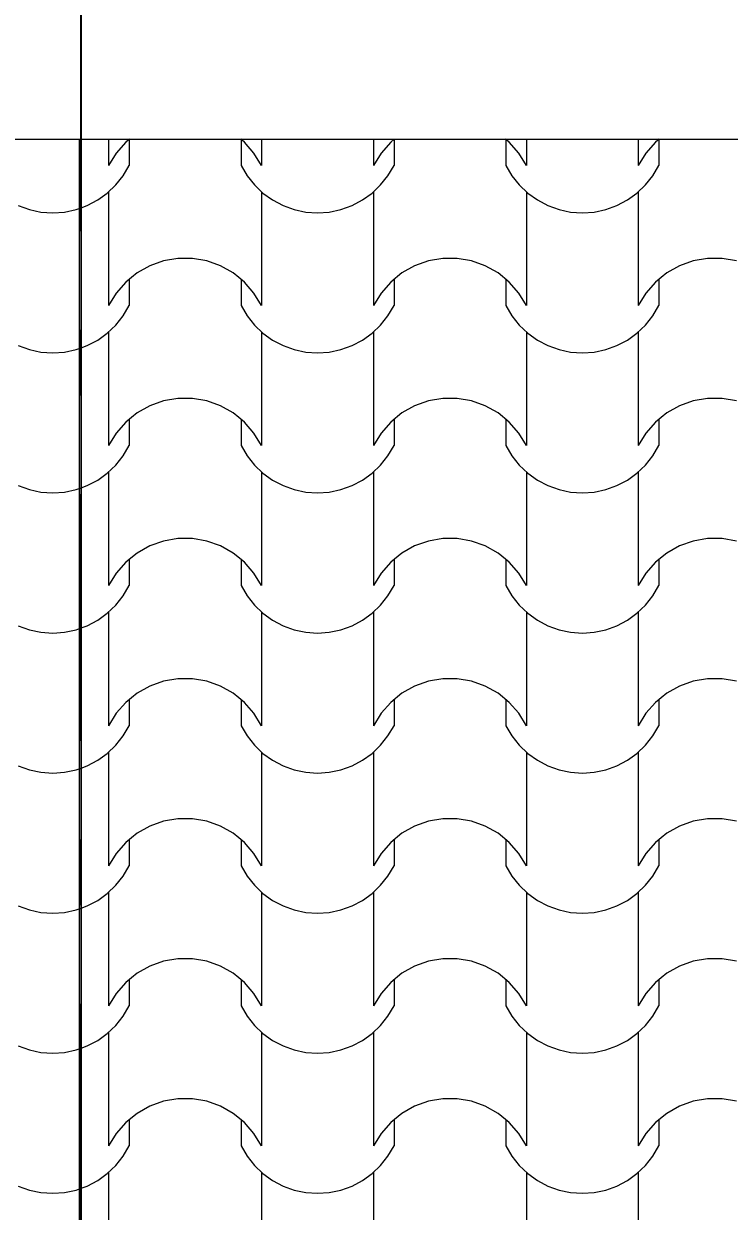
# Model space of a CAD drawing. Header units: millimetres. Extents: x 318905 to 439572, y -5133 to 105868.
# Drawn here: x 399521 to 400279, y 6484 to 7758 of the extents above; entities that cross this region are included whole.
import ezdxf

# ---------------------------------------------------------------- set-up
doc = ezdxf.new("R2010")
doc.units = ezdxf.units.MM
doc.header["$MEASUREMENT"] = 0
doc.linetypes.add('Tiretet', pattern=[546.805537, 264.583325, -105.833328, 70.555556, -105.833328])
for name, color, linetype, lineweight in [('0_Stylo_No__1', 7, 'Continuous', 5), ('0_Stylo_No__98', 154, 'Continuous', 0), ('2D -  Dessin général_Stylo_No__1', 7, 'Continuous', 5), ('2D -  Dessin général_Stylo_No__141', 1, 'Continuous', 25), ('OMBRES_Stylo_No__1', 7, 'Continuous', 5)]:
    doc.layers.add(name, color=color, linetype=linetype, lineweight=lineweight)
doc.layers.add('OMBRES_Stylo_No__82', color=7, linetype='Continuous', lineweight=13, true_color=0xaaaaaa)
doc.styles.add('STYLE_GENERE_3', font='')
doc.styles.get('STYLE_GENERE_3').set_extended_font_data('Arial')
doc.dimstyles.new('STYLE_GENERE__1', dxfattribs={"dimtxt": 200, "dimasz": 142.5, "dimexe": 0.18, "dimexo": 500, "dimgap": 0.09, "dimtad": 0, "dimtih": 1, "dimtoh": 1, "dimlfac": 0.001, "dimzin": 0, "dimdsep": 46, "dimtxsty": 'STYLE_GENERE_3', "dimblk": 'ARROWHEAD_6', "dimblk1": 'ARROWHEAD_6', "dimblk2": 'ARROWHEAD_6', "dimcen": 0.09, "dimclrd": 154, "dimclre": 154, "dimclrt": 154, "dimazin": 0, "dimtfac": 1, "dimtdec": 4, "dimtmove": 0, "dimatfit": 3, "dimfxl": 0, "dimtolj": 1, "dimtzin": 0, "dimarcsym": 0})

# ---------------------------------------------------------------- blocks, each defined once
blk = doc.blocks.new('*X109')
at = {"layer": 'OMBRES_Stylo_No__82', "linetype": 'Continuous'}
for p, q in [((399612.3, 7634.5), (399612.3, 7606.2)), ((399630.7, 7631.3), (399620.4, 7619.5)), ((399634.6, 7634.5), (399630.7, 7631.3)), ((399634.3, 7634.2), (399634.3, 7606.2)), ((399758.1, 7631.3), (399754.2, 7634.5)), ((399754.5, 7634.2), (399754.5, 7606.2)), ((399768.4, 7619.5), (399758.1, 7631.3)), ((399776.5, 7634.5), (399776.5, 7606.2)), ((399896.8, 7634.5), (399896.8, 7606.2)), ((399915.2, 7631.3), (399904.9, 7619.5)), ((399919.1, 7634.5), (399915.2, 7631.3)), ((399918.8, 7634.2), (399918.8, 7606.2)), ((400042.6, 7631.3), (400038.6, 7634.5)), ((400039, 7634.2), (400039, 7606.2)), ((400052.9, 7619.5), (400042.6, 7631.3)), ((400061, 7634.5), (400061, 7606.2)), ((400181.2, 7634.5), (400181.2, 7606.2)), ((400199.7, 7631.3), (400189.4, 7619.5)), ((400203.6, 7634.5), (400199.7, 7631.3)), ((400203.2, 7634.2), (400203.2, 7606.2)), ((399620.4, 7619.5), (399612.3, 7606.2)), ((399776.5, 7606.2), (399768.4, 7619.5)), ((399904.9, 7619.5), (399896.8, 7606.2)), ((400061, 7606.2), (400052.9, 7619.5)), ((400189.4, 7619.5), (400181.2, 7606.2)), ((399627.8, 7595.2), (399634.3, 7606.2)), ((399754.5, 7606.2), (399761, 7595.2)), ((399912.3, 7595.2), (399918.8, 7606.2)), ((400039, 7606.2), (400045.4, 7595.2)), ((400196.8, 7595.2), (400203.2, 7606.2)), ((399610.8, 7576.5), (399620, 7585.3)), ((399620, 7585.3), (399627.8, 7595.2)), ((399761, 7595.2), (399768.8, 7585.3)), ((399768.8, 7585.3), (399778, 7576.5)), ((399895.2, 7576.5), (399904.4, 7585.3)), ((399904.4, 7585.3), (399912.3, 7595.2)), ((400045.4, 7595.2), (400053.3, 7585.3)), ((400053.3, 7585.3), (400062.5, 7576.5)), ((400179.7, 7576.5), (400188.9, 7585.3)), ((400188.9, 7585.3), (400196.8, 7595.2)), ((399600.5, 7569.1), (399610.8, 7576.5)), ((399612.3, 7577.8), (399612.3, 7516.8)), ((399776.5, 7577.8), (399776.5, 7516.8)), ((399778, 7576.5), (399788.3, 7569.1)), ((399884.9, 7569.1), (399895.2, 7576.5)), ((399896.8, 7577.8), (399896.8, 7516.8)), ((400061, 7577.8), (400061, 7516.8)), ((400062.5, 7576.5), (400072.8, 7569.1)), ((400169.4, 7569.1), (400179.7, 7576.5)), ((400181.2, 7577.8), (400181.2, 7516.8)), ((399582.6, 7560.8), (399589.2, 7563.1)), ((399589.2, 7563.1), (399600.5, 7569.1)), ((399788.3, 7569.1), (399799.6, 7563.1)), ((399799.6, 7563.1), (399811.5, 7558.8)), ((399811.5, 7558.8), (399824, 7556.2)), ((399849.3, 7556.2), (399861.7, 7558.8)), ((399861.7, 7558.8), (399873.7, 7563.1)), ((399873.7, 7563.1), (399884.9, 7569.1)), ((400072.8, 7569.1), (400084.1, 7563.1)), ((400084.1, 7563.1), (400096, 7558.8)), ((400096, 7558.8), (400108.4, 7556.2)), ((400133.8, 7556.2), (400146.2, 7558.8)), ((400146.2, 7558.8), (400158.2, 7563.1)), ((400158.2, 7563.1), (400169.4, 7569.1)), ((399824, 7556.2), (399836.6, 7555.3)), ((399836.6, 7555.3), (399849.3, 7556.2)), ((400108.4, 7556.2), (400121.1, 7555.3)), ((400121.1, 7555.3), (400133.8, 7556.2)), ((399612.3, 7516.8), (399612.3, 7455.8)), ((399776.5, 7516.8), (399776.5, 7455.8)), ((399896.8, 7516.8), (399896.8, 7455.8)), ((400061, 7516.8), (400061, 7455.8)), ((400181.2, 7516.8), (400181.2, 7455.8)), ((399656.5, 7498.5), (399642.8, 7490.8)), ((399671.2, 7503.7), (399656.5, 7498.5)), ((399686.6, 7506.3), (399671.2, 7503.7)), ((399694.4, 7506.3), (399686.6, 7506.3)), ((399702.2, 7506.3), (399694.4, 7506.3)), ((399717.6, 7503.7), (399702.2, 7506.3)), ((399732.3, 7498.5), (399717.6, 7503.7)), ((399746, 7490.8), (399732.3, 7498.5)), ((399940.9, 7498.5), (399927.3, 7490.8)), ((399955.7, 7503.7), (399940.9, 7498.5)), ((399971.1, 7506.3), (399955.7, 7503.7)), ((399978.9, 7506.3), (399971.1, 7506.3)), ((399986.7, 7506.3), (399978.9, 7506.3)), ((400002.1, 7503.7), (399986.7, 7506.3)), ((400016.8, 7498.5), (400002.1, 7503.7)), ((400030.5, 7490.8), (400016.8, 7498.5)), ((400225.4, 7498.5), (400211.8, 7490.8)), ((400240.1, 7503.7), (400225.4, 7498.5)), ((400255.5, 7506.3), (400240.1, 7503.7)), ((400263.4, 7506.3), (400255.5, 7506.3)), ((400271.2, 7506.3), (400263.4, 7506.3)), ((400286.6, 7503.7), (400271.2, 7506.3)), ((399642.8, 7490.8), (399630.7, 7481)), ((399634.3, 7483.9), (399634.3, 7455.8)), ((399758.1, 7481), (399746, 7490.8)), ((399754.5, 7483.9), (399754.5, 7455.8)), ((399927.3, 7490.8), (399915.2, 7481)), ((399918.8, 7483.9), (399918.8, 7455.8)), ((400042.6, 7481), (400030.5, 7490.8)), ((400039, 7483.9), (400039, 7455.8)), ((400211.8, 7490.8), (400199.7, 7481)), ((400203.2, 7483.9), (400203.2, 7455.8)), ((399620.4, 7469.2), (399612.3, 7455.8)), ((399630.7, 7481), (399620.4, 7469.2)), ((399768.4, 7469.2), (399758.1, 7481)), ((399776.5, 7455.8), (399768.4, 7469.2)), ((399904.9, 7469.2), (399896.8, 7455.8)), ((399915.2, 7481), (399904.9, 7469.2)), ((400052.9, 7469.2), (400042.6, 7481)), ((400061, 7455.8), (400052.9, 7469.2)), ((400189.4, 7469.2), (400181.2, 7455.8)), ((400199.7, 7481), (400189.4, 7469.2)), ((399620, 7434.9), (399627.8, 7444.9)), ((399627.8, 7444.9), (399634.3, 7455.8)), ((399754.5, 7455.8), (399761, 7444.9)), ((399761, 7444.9), (399768.8, 7434.9)), ((399904.4, 7434.9), (399912.3, 7444.9)), ((399912.3, 7444.9), (399918.8, 7455.8)), ((400039, 7455.8), (400045.4, 7444.9)), ((400045.4, 7444.9), (400053.3, 7434.9)), ((400188.9, 7434.9), (400196.8, 7444.9)), ((400196.8, 7444.9), (400203.2, 7455.8)), ((399610.8, 7426.2), (399620, 7434.9)), ((399768.8, 7434.9), (399778, 7426.2)), ((399895.2, 7426.2), (399904.4, 7434.9)), ((400053.3, 7434.9), (400062.5, 7426.2)), ((400179.7, 7426.2), (400188.9, 7434.9)), ((399589.2, 7412.8), (399600.5, 7418.7)), ((399600.5, 7418.7), (399610.8, 7426.2)), ((399612.3, 7427.4), (399612.3, 7366.5)), ((399776.5, 7427.4), (399776.5, 7366.5)), ((399778, 7426.2), (399788.3, 7418.7)), ((399788.3, 7418.7), (399799.6, 7412.8)), ((399873.7, 7412.8), (399884.9, 7418.7)), ((399884.9, 7418.7), (399895.2, 7426.2)), ((399896.8, 7427.4), (399896.8, 7366.5)), ((400061, 7427.4), (400061, 7366.5)), ((400062.5, 7426.2), (400072.8, 7418.7)), ((400072.8, 7418.7), (400084.1, 7412.8)), ((400158.2, 7412.8), (400169.4, 7418.7)), ((400169.4, 7418.7), (400179.7, 7426.2)), ((400181.2, 7427.4), (400181.2, 7366.5)), ((399582.6, 7410.4), (399589.2, 7412.8)), ((399799.6, 7412.8), (399811.5, 7408.5)), ((399811.5, 7408.5), (399824, 7405.9)), ((399824, 7405.9), (399836.6, 7405)), ((399836.6, 7405), (399849.3, 7405.9)), ((399849.3, 7405.9), (399861.7, 7408.5)), ((399861.7, 7408.5), (399873.7, 7412.8)), ((400084.1, 7412.8), (400096, 7408.5)), ((400096, 7408.5), (400108.4, 7405.9)), ((400108.4, 7405.9), (400121.1, 7405)), ((400121.1, 7405), (400133.8, 7405.9)), ((400133.8, 7405.9), (400146.2, 7408.5)), ((400146.2, 7408.5), (400158.2, 7412.8)), ((399612.3, 7366.5), (399612.3, 7305.5)), ((399686.6, 7356), (399671.2, 7353.4)), ((399694.4, 7356), (399686.6, 7356)), ((399702.2, 7356), (399694.4, 7356)), ((399717.6, 7353.4), (399702.2, 7356)), ((399776.5, 7366.5), (399776.5, 7305.5)), ((399896.8, 7366.5), (399896.8, 7305.5)), ((399971.1, 7356), (399955.7, 7353.4)), ((399978.9, 7356), (399971.1, 7356)), ((399986.7, 7356), (399978.9, 7356)), ((400002.1, 7353.4), (399986.7, 7356)), ((400061, 7366.5), (400061, 7305.5)), ((400181.2, 7366.5), (400181.2, 7305.5)), ((400255.5, 7356), (400240.1, 7353.4)), ((400263.4, 7356), (400255.5, 7356)), ((400271.2, 7356), (400263.4, 7356)), ((400286.6, 7353.4), (400271.2, 7356)), ((399656.5, 7348.1), (399642.8, 7340.5)), ((399671.2, 7353.4), (399656.5, 7348.1)), ((399732.3, 7348.1), (399717.6, 7353.4)), ((399746, 7340.5), (399732.3, 7348.1)), ((399940.9, 7348.1), (399927.3, 7340.5)), ((399955.7, 7353.4), (399940.9, 7348.1)), ((400016.8, 7348.1), (400002.1, 7353.4)), ((400030.5, 7340.5), (400016.8, 7348.1)), ((400225.4, 7348.1), (400211.8, 7340.5)), ((400240.1, 7353.4), (400225.4, 7348.1)), ((399630.7, 7330.6), (399620.4, 7318.8)), ((399642.8, 7340.5), (399630.7, 7330.6)), ((399634.3, 7333.5), (399634.3, 7305.5)), ((399758.1, 7330.6), (399746, 7340.5)), ((399754.5, 7333.5), (399754.5, 7305.5)), ((399768.4, 7318.8), (399758.1, 7330.6)), ((399915.2, 7330.6), (399904.9, 7318.8)), ((399927.3, 7340.5), (399915.2, 7330.6)), ((399918.8, 7333.5), (399918.8, 7305.5)), ((400042.6, 7330.6), (400030.5, 7340.5)), ((400039, 7333.5), (400039, 7305.5)), ((400052.9, 7318.8), (400042.6, 7330.6)), ((400199.7, 7330.6), (400189.4, 7318.8)), ((400211.8, 7340.5), (400199.7, 7330.6)), ((400203.2, 7333.5), (400203.2, 7305.5)), ((399620.4, 7318.8), (399612.3, 7305.5)), ((399776.5, 7305.5), (399768.4, 7318.8)), ((399904.9, 7318.8), (399896.8, 7305.5)), ((400061, 7305.5), (400052.9, 7318.8)), ((400189.4, 7318.8), (400181.2, 7305.5)), ((399627.8, 7294.5), (399634.3, 7305.5)), ((399754.5, 7305.5), (399761, 7294.5)), ((399912.3, 7294.5), (399918.8, 7305.5)), ((400039, 7305.5), (400045.4, 7294.5)), ((400196.8, 7294.5), (400203.2, 7305.5)), ((399620, 7284.6), (399627.8, 7294.5)), ((399761, 7294.5), (399768.8, 7284.6)), ((399904.4, 7284.6), (399912.3, 7294.5)), ((400045.4, 7294.5), (400053.3, 7284.6)), ((400188.9, 7284.6), (400196.8, 7294.5)), ((399610.8, 7275.8), (399620, 7284.6)), ((399768.8, 7284.6), (399778, 7275.8)), ((399895.2, 7275.8), (399904.4, 7284.6)), ((400053.3, 7284.6), (400062.5, 7275.8)), ((400179.7, 7275.8), (400188.9, 7284.6)), ((399589.2, 7262.5), (399600.5, 7268.4)), ((399600.5, 7268.4), (399610.8, 7275.8)), ((399612.3, 7277.1), (399612.3, 7216.1)), ((399776.5, 7277.1), (399776.5, 7216.1)), ((399778, 7275.8), (399788.3, 7268.4)), ((399788.3, 7268.4), (399799.6, 7262.5)), ((399873.7, 7262.5), (399884.9, 7268.4)), ((399884.9, 7268.4), (399895.2, 7275.8)), ((399896.8, 7277.1), (399896.8, 7216.1)), ((400061, 7277.1), (400061, 7216.1)), ((400062.5, 7275.8), (400072.8, 7268.4)), ((400072.8, 7268.4), (400084.1, 7262.5)), ((400158.2, 7262.5), (400169.4, 7268.4)), ((400169.4, 7268.4), (400179.7, 7275.8)), ((400181.2, 7277.1), (400181.2, 7216.1)), ((399582.6, 7260.1), (399589.2, 7262.5)), ((399799.6, 7262.5), (399811.5, 7258.2)), ((399811.5, 7258.2), (399824, 7255.5)), ((399824, 7255.5), (399836.6, 7254.7)), ((399836.6, 7254.7), (399849.3, 7255.5)), ((399849.3, 7255.5), (399861.7, 7258.2)), ((399861.7, 7258.2), (399873.7, 7262.5)), ((400084.1, 7262.5), (400096, 7258.2)), ((400096, 7258.2), (400108.4, 7255.5)), ((400108.4, 7255.5), (400121.1, 7254.7)), ((400121.1, 7254.7), (400133.8, 7255.5)), ((400133.8, 7255.5), (400146.2, 7258.2)), ((400146.2, 7258.2), (400158.2, 7262.5)), ((399612.3, 7216.1), (399612.3, 7155.2)), ((399776.5, 7216.1), (399776.5, 7155.2)), ((399896.8, 7216.1), (399896.8, 7155.2)), ((400061, 7216.1), (400061, 7155.2)), ((400181.2, 7216.1), (400181.2, 7155.2)), ((399671.2, 7203), (399656.5, 7197.8)), ((399686.6, 7205.7), (399671.2, 7203)), ((399694.4, 7205.7), (399686.6, 7205.7)), ((399702.2, 7205.7), (399694.4, 7205.7)), ((399717.6, 7203), (399702.2, 7205.7)), ((399732.3, 7197.8), (399717.6, 7203)), ((399955.7, 7203), (399940.9, 7197.8)), ((399971.1, 7205.7), (399955.7, 7203)), ((399978.9, 7205.7), (399971.1, 7205.7)), ((399986.7, 7205.7), (399978.9, 7205.7)), ((400002.1, 7203), (399986.7, 7205.7)), ((400016.8, 7197.8), (400002.1, 7203)), ((400240.1, 7203), (400225.4, 7197.8)), ((400255.5, 7205.7), (400240.1, 7203)), ((400263.4, 7205.7), (400255.5, 7205.7)), ((400271.2, 7205.7), (400263.4, 7205.7)), ((400286.6, 7203), (400271.2, 7205.7)), ((399642.8, 7190.1), (399630.7, 7180.3)), ((399656.5, 7197.8), (399642.8, 7190.1)), ((399746, 7190.1), (399732.3, 7197.8)), ((399758.1, 7180.3), (399746, 7190.1)), ((399927.3, 7190.1), (399915.2, 7180.3)), ((399940.9, 7197.8), (399927.3, 7190.1)), ((400030.5, 7190.1), (400016.8, 7197.8)), ((400042.6, 7180.3), (400030.5, 7190.1)), ((400211.8, 7190.1), (400199.7, 7180.3)), ((400225.4, 7197.8), (400211.8, 7190.1)), ((399630.7, 7180.3), (399620.4, 7168.5)), ((399634.3, 7183.2), (399634.3, 7155.2)), ((399754.5, 7183.2), (399754.5, 7155.2)), ((399768.4, 7168.5), (399758.1, 7180.3)), ((399915.2, 7180.3), (399904.9, 7168.5)), ((399918.8, 7183.2), (399918.8, 7155.2)), ((400039, 7183.2), (400039, 7155.2)), ((400052.9, 7168.5), (400042.6, 7180.3)), ((400199.7, 7180.3), (400189.4, 7168.5)), ((400203.2, 7183.2), (400203.2, 7155.2)), ((399620.4, 7168.5), (399612.3, 7155.2)), ((399776.5, 7155.2), (399768.4, 7168.5)), ((399904.9, 7168.5), (399896.8, 7155.2)), ((400061, 7155.2), (400052.9, 7168.5)), ((400189.4, 7168.5), (400181.2, 7155.2)), ((399627.8, 7144.2), (399634.3, 7155.2)), ((399754.5, 7155.2), (399761, 7144.2)), ((399912.3, 7144.2), (399918.8, 7155.2)), ((400039, 7155.2), (400045.4, 7144.2)), ((400196.8, 7144.2), (400203.2, 7155.2)), ((399620, 7134.3), (399627.8, 7144.2)), ((399761, 7144.2), (399768.8, 7134.3)), ((399904.4, 7134.3), (399912.3, 7144.2)), ((400045.4, 7144.2), (400053.3, 7134.3)), ((400188.9, 7134.3), (400196.8, 7144.2)), ((399600.5, 7118.1), (399610.8, 7125.5)), ((399610.8, 7125.5), (399620, 7134.3)), ((399612.3, 7126.8), (399612.3, 7065.8)), ((399768.8, 7134.3), (399778, 7125.5)), ((399776.5, 7126.8), (399776.5, 7065.8)), ((399778, 7125.5), (399788.3, 7118.1)), ((399884.9, 7118.1), (399895.2, 7125.5)), ((399895.2, 7125.5), (399904.4, 7134.3)), ((399896.8, 7126.8), (399896.8, 7065.8)), ((400053.3, 7134.3), (400062.5, 7125.5)), ((400061, 7126.8), (400061, 7065.8)), ((400062.5, 7125.5), (400072.8, 7118.1)), ((400169.4, 7118.1), (400179.7, 7125.5)), ((400179.7, 7125.5), (400188.9, 7134.3)), ((400181.2, 7126.8), (400181.2, 7065.8)), ((399582.6, 7109.8), (399589.2, 7112.1)), ((399589.2, 7112.1), (399600.5, 7118.1)), ((399788.3, 7118.1), (399799.6, 7112.1)), ((399799.6, 7112.1), (399811.5, 7107.8)), ((399861.7, 7107.8), (399873.7, 7112.1)), ((399873.7, 7112.1), (399884.9, 7118.1)), ((400072.8, 7118.1), (400084.1, 7112.1)), ((400084.1, 7112.1), (400096, 7107.8)), ((400146.2, 7107.8), (400158.2, 7112.1)), ((400158.2, 7112.1), (400169.4, 7118.1)), ((399811.5, 7107.8), (399824, 7105.2)), ((399824, 7105.2), (399836.6, 7104.3)), ((399836.6, 7104.3), (399849.3, 7105.2)), ((399849.3, 7105.2), (399861.7, 7107.8)), ((400096, 7107.8), (400108.4, 7105.2)), ((400108.4, 7105.2), (400121.1, 7104.3)), ((400121.1, 7104.3), (400133.8, 7105.2)), ((400133.8, 7105.2), (400146.2, 7107.8)), ((399612.3, 7065.8), (399612.3, 7004.8)), ((399776.5, 7065.8), (399776.5, 7004.8)), ((399896.8, 7065.8), (399896.8, 7004.8)), ((400061, 7065.8), (400061, 7004.8)), ((400181.2, 7065.8), (400181.2, 7004.8)), ((399671.2, 7052.7), (399656.5, 7047.4)), ((399686.6, 7055.3), (399671.2, 7052.7)), ((399694.4, 7055.3), (399686.6, 7055.3)), ((399702.2, 7055.3), (399694.4, 7055.3)), ((399717.6, 7052.7), (399702.2, 7055.3)), ((399732.3, 7047.4), (399717.6, 7052.7)), ((399955.7, 7052.7), (399940.9, 7047.4)), ((399971.1, 7055.3), (399955.7, 7052.7)), ((399978.9, 7055.3), (399971.1, 7055.3)), ((399986.7, 7055.3), (399978.9, 7055.3)), ((400002.1, 7052.7), (399986.7, 7055.3)), ((400016.8, 7047.4), (400002.1, 7052.7)), ((400240.1, 7052.7), (400225.4, 7047.4)), ((400255.5, 7055.3), (400240.1, 7052.7)), ((400263.4, 7055.3), (400255.5, 7055.3)), ((400271.2, 7055.3), (400263.4, 7055.3)), ((400286.6, 7052.7), (400271.2, 7055.3)), ((399642.8, 7039.8), (399630.7, 7029.9)), ((399656.5, 7047.4), (399642.8, 7039.8)), ((399746, 7039.8), (399732.3, 7047.4)), ((399758.1, 7029.9), (399746, 7039.8)), ((399927.3, 7039.8), (399915.2, 7029.9)), ((399940.9, 7047.4), (399927.3, 7039.8)), ((400030.5, 7039.8), (400016.8, 7047.4)), ((400042.6, 7029.9), (400030.5, 7039.8)), ((400211.8, 7039.8), (400199.7, 7029.9)), ((400225.4, 7047.4), (400211.8, 7039.8)), ((399630.7, 7029.9), (399620.4, 7018.2)), ((399634.3, 7032.9), (399634.3, 7004.8)), ((399754.5, 7032.9), (399754.5, 7004.8)), ((399768.4, 7018.2), (399758.1, 7029.9)), ((399915.2, 7029.9), (399904.9, 7018.2)), ((399918.8, 7032.9), (399918.8, 7004.8)), ((400039, 7032.9), (400039, 7004.8)), ((400052.9, 7018.2), (400042.6, 7029.9)), ((400199.7, 7029.9), (400189.4, 7018.2)), ((400203.2, 7032.9), (400203.2, 7004.8)), ((399620.4, 7018.2), (399612.3, 7004.8)), ((399776.5, 7004.8), (399768.4, 7018.2)), ((399904.9, 7018.2), (399896.8, 7004.8)), ((400061, 7004.8), (400052.9, 7018.2)), ((400189.4, 7018.2), (400181.2, 7004.8)), ((399627.8, 6993.9), (399634.3, 7004.8)), ((399754.5, 7004.8), (399761, 6993.9)), ((399912.3, 6993.9), (399918.8, 7004.8)), ((400039, 7004.8), (400045.4, 6993.9)), ((400196.8, 6993.9), (400203.2, 7004.8)), ((399620, 6983.9), (399627.8, 6993.9)), ((399761, 6993.9), (399768.8, 6983.9)), ((399904.4, 6983.9), (399912.3, 6993.9)), ((400045.4, 6993.9), (400053.3, 6983.9)), ((400188.9, 6983.9), (400196.8, 6993.9)), ((399600.5, 6967.7), (399610.8, 6975.1)), ((399610.8, 6975.1), (399620, 6983.9)), ((399612.3, 6976.4), (399612.3, 6915.5)), ((399768.8, 6983.9), (399778, 6975.1)), ((399776.5, 6976.4), (399776.5, 6915.5)), ((399778, 6975.1), (399788.3, 6967.7)), ((399884.9, 6967.7), (399895.2, 6975.1)), ((399895.2, 6975.1), (399904.4, 6983.9)), ((399896.8, 6976.4), (399896.8, 6915.5)), ((400053.3, 6983.9), (400062.5, 6975.1)), ((400061, 6976.4), (400061, 6915.5)), ((400062.5, 6975.1), (400072.8, 6967.7)), ((400169.4, 6967.7), (400179.7, 6975.1)), ((400179.7, 6975.1), (400188.9, 6983.9)), ((400181.2, 6976.4), (400181.2, 6915.5)), ((399582.6, 6959.4), (399589.2, 6961.8)), ((399589.2, 6961.8), (399600.5, 6967.7)), ((399788.3, 6967.7), (399799.6, 6961.8)), ((399799.6, 6961.8), (399811.5, 6957.5)), ((399861.7, 6957.5), (399873.7, 6961.8)), ((399873.7, 6961.8), (399884.9, 6967.7)), ((400072.8, 6967.7), (400084.1, 6961.8)), ((400084.1, 6961.8), (400096, 6957.5)), ((400146.2, 6957.5), (400158.2, 6961.8)), ((400158.2, 6961.8), (400169.4, 6967.7)), ((399811.5, 6957.5), (399824, 6954.9)), ((399824, 6954.9), (399836.6, 6954)), ((399836.6, 6954), (399849.3, 6954.9)), ((399849.3, 6954.9), (399861.7, 6957.5)), ((400096, 6957.5), (400108.4, 6954.9)), ((400108.4, 6954.9), (400121.1, 6954)), ((400121.1, 6954), (400133.8, 6954.9)), ((400133.8, 6954.9), (400146.2, 6957.5)), ((399612.3, 6915.5), (399612.3, 6854.5)), ((399776.5, 6915.5), (399776.5, 6854.5)), ((399896.8, 6915.5), (399896.8, 6854.5)), ((400061, 6915.5), (400061, 6854.5)), ((400181.2, 6915.5), (400181.2, 6854.5)), ((399656.5, 6897.1), (399642.8, 6889.5)), ((399671.2, 6902.3), (399656.5, 6897.1)), ((399686.6, 6905), (399671.2, 6902.3)), ((399694.4, 6905), (399686.6, 6905)), ((399702.2, 6905), (399694.4, 6905)), ((399717.6, 6902.3), (399702.2, 6905)), ((399732.3, 6897.1), (399717.6, 6902.3)), ((399746, 6889.5), (399732.3, 6897.1)), ((399940.9, 6897.1), (399927.3, 6889.5)), ((399955.7, 6902.3), (399940.9, 6897.1)), ((399971.1, 6905), (399955.7, 6902.3)), ((399978.9, 6905), (399971.1, 6905)), ((399986.7, 6905), (399978.9, 6905)), ((400002.1, 6902.3), (399986.7, 6905)), ((400016.8, 6897.1), (400002.1, 6902.3)), ((400030.5, 6889.5), (400016.8, 6897.1)), ((400225.4, 6897.1), (400211.8, 6889.5)), ((400240.1, 6902.3), (400225.4, 6897.1)), ((400255.5, 6905), (400240.1, 6902.3)), ((400263.4, 6905), (400255.5, 6905)), ((400271.2, 6905), (400263.4, 6905)), ((400286.6, 6902.3), (400271.2, 6905)), ((399642.8, 6889.5), (399630.7, 6879.6)), ((399758.1, 6879.6), (399746, 6889.5)), ((399927.3, 6889.5), (399915.2, 6879.6)), ((400042.6, 6879.6), (400030.5, 6889.5)), ((400211.8, 6889.5), (400199.7, 6879.6)), ((399630.7, 6879.6), (399620.4, 6867.8)), ((399634.3, 6882.5), (399634.3, 6854.5)), ((399754.5, 6882.5), (399754.5, 6854.5)), ((399768.4, 6867.8), (399758.1, 6879.6)), ((399915.2, 6879.6), (399904.9, 6867.8)), ((399918.8, 6882.5), (399918.8, 6854.5)), ((400039, 6882.5), (400039, 6854.5)), ((400052.9, 6867.8), (400042.6, 6879.6)), ((400199.7, 6879.6), (400189.4, 6867.8)), ((400203.2, 6882.5), (400203.2, 6854.5)), ((399620.4, 6867.8), (399612.3, 6854.5)), ((399776.5, 6854.5), (399768.4, 6867.8)), ((399904.9, 6867.8), (399896.8, 6854.5)), ((400061, 6854.5), (400052.9, 6867.8)), ((400189.4, 6867.8), (400181.2, 6854.5)), ((399627.8, 6843.5), (399634.3, 6854.5)), ((399754.5, 6854.5), (399761, 6843.5)), ((399912.3, 6843.5), (399918.8, 6854.5)), ((400039, 6854.5), (400045.4, 6843.5)), ((400196.8, 6843.5), (400203.2, 6854.5)), ((399610.8, 6824.8), (399620, 6833.6)), ((399620, 6833.6), (399627.8, 6843.5)), ((399761, 6843.5), (399768.8, 6833.6)), ((399768.8, 6833.6), (399778, 6824.8)), ((399895.2, 6824.8), (399904.4, 6833.6)), ((399904.4, 6833.6), (399912.3, 6843.5)), ((400045.4, 6843.5), (400053.3, 6833.6)), ((400053.3, 6833.6), (400062.5, 6824.8)), ((400179.7, 6824.8), (400188.9, 6833.6)), ((400188.9, 6833.6), (400196.8, 6843.5)), ((399600.5, 6817.4), (399610.8, 6824.8)), ((399612.3, 6826.1), (399612.3, 6765.1)), ((399776.5, 6826.1), (399776.5, 6765.1)), ((399778, 6824.8), (399788.3, 6817.4)), ((399884.9, 6817.4), (399895.2, 6824.8)), ((399896.8, 6826.1), (399896.8, 6765.1)), ((400061, 6826.1), (400061, 6765.1)), ((400062.5, 6824.8), (400072.8, 6817.4)), ((400169.4, 6817.4), (400179.7, 6824.8)), ((400181.2, 6826.1), (400181.2, 6765.1)), ((399582.6, 6809.1), (399589.2, 6811.5)), ((399589.2, 6811.5), (399600.5, 6817.4)), ((399788.3, 6817.4), (399799.6, 6811.5)), ((399799.6, 6811.5), (399811.5, 6807.2)), ((399811.5, 6807.2), (399824, 6804.5)), ((399849.3, 6804.5), (399861.7, 6807.2)), ((399861.7, 6807.2), (399873.7, 6811.5)), ((399873.7, 6811.5), (399884.9, 6817.4)), ((400072.8, 6817.4), (400084.1, 6811.5)), ((400084.1, 6811.5), (400096, 6807.2)), ((400096, 6807.2), (400108.4, 6804.5)), ((400133.8, 6804.5), (400146.2, 6807.2)), ((400146.2, 6807.2), (400158.2, 6811.5)), ((400158.2, 6811.5), (400169.4, 6817.4)), ((399824, 6804.5), (399836.6, 6803.7)), ((399836.6, 6803.7), (399849.3, 6804.5)), ((400108.4, 6804.5), (400121.1, 6803.7)), ((400121.1, 6803.7), (400133.8, 6804.5)), ((399612.3, 6765.1), (399612.3, 6704.2)), ((399776.5, 6765.1), (399776.5, 6704.2)), ((399896.8, 6765.1), (399896.8, 6704.2)), ((400061, 6765.1), (400061, 6704.2)), ((400181.2, 6765.1), (400181.2, 6704.2)), ((399656.5, 6746.8), (399642.8, 6739.1)), ((399671.2, 6752), (399656.5, 6746.8)), ((399686.6, 6754.7), (399671.2, 6752)), ((399694.4, 6754.7), (399686.6, 6754.7)), ((399702.2, 6754.7), (399694.4, 6754.7)), ((399717.6, 6752), (399702.2, 6754.7)), ((399732.3, 6746.8), (399717.6, 6752)), ((399746, 6739.1), (399732.3, 6746.8)), ((399940.9, 6746.8), (399927.3, 6739.1)), ((399955.7, 6752), (399940.9, 6746.8)), ((399971.1, 6754.7), (399955.7, 6752)), ((399978.9, 6754.7), (399971.1, 6754.7)), ((399986.7, 6754.7), (399978.9, 6754.7)), ((400002.1, 6752), (399986.7, 6754.7)), ((400016.8, 6746.8), (400002.1, 6752)), ((400030.5, 6739.1), (400016.8, 6746.8)), ((400225.4, 6746.8), (400211.8, 6739.1)), ((400240.1, 6752), (400225.4, 6746.8)), ((400255.5, 6754.7), (400240.1, 6752)), ((400263.4, 6754.7), (400255.5, 6754.7)), ((400271.2, 6754.7), (400263.4, 6754.7)), ((400286.6, 6752), (400271.2, 6754.7)), ((399642.8, 6739.1), (399630.7, 6729.3)), ((399634.3, 6732.2), (399634.3, 6704.2)), ((399758.1, 6729.3), (399746, 6739.1)), ((399754.5, 6732.2), (399754.5, 6704.2)), ((399927.3, 6739.1), (399915.2, 6729.3)), ((399918.8, 6732.2), (399918.8, 6704.2)), ((400042.6, 6729.3), (400030.5, 6739.1)), ((400039, 6732.2), (400039, 6704.2)), ((400211.8, 6739.1), (400199.7, 6729.3)), ((400203.2, 6732.2), (400203.2, 6704.2)), ((399620.4, 6717.5), (399612.3, 6704.2)), ((399630.7, 6729.3), (399620.4, 6717.5)), ((399768.4, 6717.5), (399758.1, 6729.3)), ((399776.5, 6704.2), (399768.4, 6717.5)), ((399904.9, 6717.5), (399896.8, 6704.2)), ((399915.2, 6729.3), (399904.9, 6717.5)), ((400052.9, 6717.5), (400042.6, 6729.3)), ((400061, 6704.2), (400052.9, 6717.5)), ((400189.4, 6717.5), (400181.2, 6704.2)), ((400199.7, 6729.3), (400189.4, 6717.5)), ((399627.8, 6693.2), (399634.3, 6704.2)), ((399754.5, 6704.2), (399761, 6693.2)), ((399912.3, 6693.2), (399918.8, 6704.2)), ((400039, 6704.2), (400045.4, 6693.2)), ((400196.8, 6693.2), (400203.2, 6704.2)), ((399620, 6683.2), (399627.8, 6693.2)), ((399761, 6693.2), (399768.8, 6683.2)), ((399904.4, 6683.2), (399912.3, 6693.2)), ((400045.4, 6693.2), (400053.3, 6683.2)), ((400188.9, 6683.2), (400196.8, 6693.2)), ((399610.8, 6674.5), (399620, 6683.2)), ((399768.8, 6683.2), (399778, 6674.5)), ((399895.2, 6674.5), (399904.4, 6683.2)), ((400053.3, 6683.2), (400062.5, 6674.5)), ((400179.7, 6674.5), (400188.9, 6683.2)), ((399589.2, 6661.1), (399600.5, 6667.1)), ((399600.5, 6667.1), (399610.8, 6674.5)), ((399612.3, 6675.8), (399612.3, 6614.8)), ((399776.5, 6675.8), (399776.5, 6614.8)), ((399778, 6674.5), (399788.3, 6667.1)), ((399788.3, 6667.1), (399799.6, 6661.1)), ((399873.7, 6661.1), (399884.9, 6667.1)), ((399884.9, 6667.1), (399895.2, 6674.5)), ((399896.8, 6675.8), (399896.8, 6614.8)), ((400061, 6675.8), (400061, 6614.8)), ((400062.5, 6674.5), (400072.8, 6667.1)), ((400072.8, 6667.1), (400084.1, 6661.1)), ((400158.2, 6661.1), (400169.4, 6667.1)), ((400169.4, 6667.1), (400179.7, 6674.5)), ((400181.2, 6675.8), (400181.2, 6614.8)), ((399582.6, 6658.8), (399589.2, 6661.1)), ((399799.6, 6661.1), (399811.5, 6656.8)), ((399811.5, 6656.8), (399824, 6654.2)), ((399824, 6654.2), (399836.6, 6653.3)), ((399836.6, 6653.3), (399849.3, 6654.2)), ((399849.3, 6654.2), (399861.7, 6656.8)), ((399861.7, 6656.8), (399873.7, 6661.1)), ((400084.1, 6661.1), (400096, 6656.8)), ((400096, 6656.8), (400108.4, 6654.2)), ((400108.4, 6654.2), (400121.1, 6653.3)), ((400121.1, 6653.3), (400133.8, 6654.2)), ((400133.8, 6654.2), (400146.2, 6656.8)), ((400146.2, 6656.8), (400158.2, 6661.1)), ((399612.3, 6614.8), (399612.3, 6553.8)), ((399686.6, 6604.3), (399671.2, 6601.7)), ((399694.4, 6604.3), (399686.6, 6604.3)), ((399702.2, 6604.3), (399694.4, 6604.3)), ((399717.6, 6601.7), (399702.2, 6604.3)), ((399776.5, 6614.8), (399776.5, 6553.8)), ((399896.8, 6614.8), (399896.8, 6553.8)), ((399971.1, 6604.3), (399955.7, 6601.7)), ((399978.9, 6604.3), (399971.1, 6604.3)), ((399986.7, 6604.3), (399978.9, 6604.3)), ((400002.1, 6601.7), (399986.7, 6604.3)), ((400061, 6614.8), (400061, 6553.8)), ((400181.2, 6614.8), (400181.2, 6553.8)), ((400255.5, 6604.3), (400240.1, 6601.7)), ((400263.4, 6604.3), (400255.5, 6604.3)), ((400271.2, 6604.3), (400263.4, 6604.3)), ((400286.6, 6601.7), (400271.2, 6604.3)), ((399656.5, 6596.4), (399642.8, 6588.8)), ((399671.2, 6601.7), (399656.5, 6596.4)), ((399732.3, 6596.4), (399717.6, 6601.7)), ((399746, 6588.8), (399732.3, 6596.4)), ((399940.9, 6596.4), (399927.3, 6588.8)), ((399955.7, 6601.7), (399940.9, 6596.4)), ((400016.8, 6596.4), (400002.1, 6601.7)), ((400030.5, 6588.8), (400016.8, 6596.4)), ((400225.4, 6596.4), (400211.8, 6588.8)), ((400240.1, 6601.7), (400225.4, 6596.4)), ((399630.7, 6578.9), (399620.4, 6567.2)), ((399642.8, 6588.8), (399630.7, 6578.9)), ((399634.3, 6581.8), (399634.3, 6553.8)), ((399758.1, 6578.9), (399746, 6588.8)), ((399754.5, 6581.8), (399754.5, 6553.8)), ((399768.4, 6567.2), (399758.1, 6578.9)), ((399915.2, 6578.9), (399904.9, 6567.2)), ((399927.3, 6588.8), (399915.2, 6578.9)), ((399918.8, 6581.8), (399918.8, 6553.8)), ((400042.6, 6578.9), (400030.5, 6588.8)), ((400039, 6581.8), (400039, 6553.8)), ((400052.9, 6567.2), (400042.6, 6578.9)), ((400199.7, 6578.9), (400189.4, 6567.2)), ((400211.8, 6588.8), (400199.7, 6578.9)), ((400203.2, 6581.8), (400203.2, 6553.8)), ((399620.4, 6567.2), (399612.3, 6553.8)), ((399776.5, 6553.8), (399768.4, 6567.2)), ((399904.9, 6567.2), (399896.8, 6553.8)), ((400061, 6553.8), (400052.9, 6567.2)), ((400189.4, 6567.2), (400181.2, 6553.8)), ((399627.8, 6542.9), (399634.3, 6553.8)), ((399754.5, 6553.8), (399761, 6542.9)), ((399912.3, 6542.9), (399918.8, 6553.8)), ((400039, 6553.8), (400045.4, 6542.9)), ((400196.8, 6542.9), (400203.2, 6553.8)), ((399620, 6532.9), (399627.8, 6542.9)), ((399761, 6542.9), (399768.8, 6532.9)), ((399904.4, 6532.9), (399912.3, 6542.9)), ((400045.4, 6542.9), (400053.3, 6532.9)), ((400188.9, 6532.9), (400196.8, 6542.9)), ((399610.8, 6524.1), (399620, 6532.9)), ((399768.8, 6532.9), (399778, 6524.1)), ((399895.2, 6524.1), (399904.4, 6532.9)), ((400053.3, 6532.9), (400062.5, 6524.1)), ((400179.7, 6524.1), (400188.9, 6532.9)), ((399589.2, 6510.8), (399600.5, 6516.7)), ((399600.5, 6516.7), (399610.8, 6524.1)), ((399612.3, 6525.4), (399612.3, 6464.5)), ((399776.5, 6525.4), (399776.5, 6464.5)), ((399778, 6524.1), (399788.3, 6516.7)), ((399788.3, 6516.7), (399799.6, 6510.8)), ((399873.7, 6510.8), (399884.9, 6516.7)), ((399884.9, 6516.7), (399895.2, 6524.1)), ((399896.8, 6525.4), (399896.8, 6464.5)), ((400061, 6525.4), (400061, 6464.5)), ((400062.5, 6524.1), (400072.8, 6516.7)), ((400072.8, 6516.7), (400084.1, 6510.8)), ((400158.2, 6510.8), (400169.4, 6516.7)), ((400169.4, 6516.7), (400179.7, 6524.1)), ((400181.2, 6525.4), (400181.2, 6464.5)), ((399582.6, 6508.4), (399589.2, 6510.8)), ((399799.6, 6510.8), (399811.5, 6506.5)), ((399811.5, 6506.5), (399824, 6503.9)), ((399824, 6503.9), (399836.6, 6503)), ((399836.6, 6503), (399849.3, 6503.9)), ((399849.3, 6503.9), (399861.7, 6506.5)), ((399861.7, 6506.5), (399873.7, 6510.8)), ((400084.1, 6510.8), (400096, 6506.5)), ((400096, 6506.5), (400108.4, 6503.9)), ((400108.4, 6503.9), (400121.1, 6503)), ((400121.1, 6503), (400133.8, 6503.9)), ((400133.8, 6503.9), (400146.2, 6506.5)), ((400146.2, 6506.5), (400158.2, 6510.8))]:
    blk.add_line(p, q, dxfattribs=at)
blk = doc.blocks.new('Hachure_27', base_point=(0, 4000))
at = {"layer": 'OMBRES_Stylo_No__1', "linetype": 'Continuous'}
for p, q in [((399582.6, 7634.5), (406899.6, 7634.5)), ((399582.6, 5823), (399582.6, 7634.5))]:
    blk.add_line(p, q, dxfattribs=at)
at = {"layer": 'OMBRES_Stylo_No__82', "linetype": 'Continuous'}
blk.add_blockref('*X109', (0, 0), dxfattribs=at)
blk = doc.blocks.new('*X111')
at = {"layer": 'OMBRES_Stylo_No__82', "linetype": 'Continuous'}
for p, q in [((399515.1, 7563.1), (399527.1, 7558.8)), ((399527.1, 7558.8), (399539.5, 7556.2)), ((399564.8, 7556.2), (399577.3, 7558.8)), ((399577.3, 7558.8), (399582.6, 7560.8)), ((399539.5, 7556.2), (399552.2, 7555.3)), ((399552.2, 7555.3), (399564.8, 7556.2)), ((399515.1, 7412.8), (399527.1, 7408.5)), ((399527.1, 7408.5), (399539.5, 7405.9)), ((399539.5, 7405.9), (399552.2, 7405)), ((399552.2, 7405), (399564.8, 7405.9)), ((399564.8, 7405.9), (399577.3, 7408.5)), ((399577.3, 7408.5), (399582.6, 7410.4)), ((399515.1, 7262.5), (399527.1, 7258.2)), ((399527.1, 7258.2), (399539.5, 7255.5)), ((399539.5, 7255.5), (399552.2, 7254.7)), ((399552.2, 7254.7), (399564.8, 7255.5)), ((399564.8, 7255.5), (399577.3, 7258.2)), ((399577.3, 7258.2), (399582.6, 7260.1)), ((399515.1, 7112.1), (399527.1, 7107.8)), ((399527.1, 7107.8), (399539.5, 7105.2)), ((399539.5, 7105.2), (399552.2, 7104.3)), ((399552.2, 7104.3), (399564.8, 7105.2)), ((399564.8, 7105.2), (399577.3, 7107.8)), ((399577.3, 7107.8), (399582.6, 7109.8)), ((399515.1, 6961.8), (399527.1, 6957.5)), ((399577.3, 6957.5), (399582.6, 6959.4)), ((399527.1, 6957.5), (399539.5, 6954.9)), ((399539.5, 6954.9), (399552.2, 6954)), ((399552.2, 6954), (399564.8, 6954.9)), ((399564.8, 6954.9), (399577.3, 6957.5)), ((399515.1, 6811.5), (399527.1, 6807.2)), ((399527.1, 6807.2), (399539.5, 6804.5)), ((399564.8, 6804.5), (399577.3, 6807.2)), ((399577.3, 6807.2), (399582.6, 6809.1)), ((399539.5, 6804.5), (399552.2, 6803.7)), ((399552.2, 6803.7), (399564.8, 6804.5)), ((399515.1, 6661.1), (399527.1, 6656.8)), ((399527.1, 6656.8), (399539.5, 6654.2)), ((399539.5, 6654.2), (399552.2, 6653.3)), ((399552.2, 6653.3), (399564.8, 6654.2)), ((399564.8, 6654.2), (399577.3, 6656.8)), ((399577.3, 6656.8), (399582.6, 6658.8)), ((399515.1, 6510.8), (399527.1, 6506.5)), ((399527.1, 6506.5), (399539.5, 6503.9)), ((399539.5, 6503.9), (399552.2, 6503)), ((399552.2, 6503), (399564.8, 6503.9)), ((399564.8, 6503.9), (399577.3, 6506.5)), ((399577.3, 6506.5), (399582.6, 6508.4))]:
    blk.add_line(p, q, dxfattribs=at)
blk = doc.blocks.new('Hachure_28', base_point=(0, 4000))
at = {"layer": 'OMBRES_Stylo_No__1', "linetype": 'Continuous'}
for p, q in [((391104.5, 7634.5), (399582.6, 7634.5)), ((399582.6, 7634.5), (399582.6, 5823))]:
    blk.add_line(p, q, dxfattribs=at)
at = {"layer": 'OMBRES_Stylo_No__82', "linetype": 'Continuous'}
blk.add_blockref('*X111', (0, 0), dxfattribs=at)
blk = doc.blocks.new('*D131')
at = {"layer": '0_Stylo_No__98', "linetype": 'Continuous'}
for p, q in [((408082.7, 7634.5), (408082.7, 7747)), ((408157.7, 7559.5), (408007.7, 7709.5)), ((408223.3, 7634.5), (407582.7, 7634.5)), ((408082.7, 3678.3), (408082.7, 7634.5)), ((408082.7, -552.4), (408082.7, 3403.7)), ((408007.7, -477.4), (408157.7, -627.4)), ((408582.7, -552.4), (407942.1, -552.4)), ((408082.7, -664.9), (408082.7, -552.4))]:
    blk.add_line(p, q, dxfattribs=at)
at = {"layer": '0_Stylo_No__98', "insert": (407815.8, 3441), "char_height": 200, "attachment_point": 7, "style": 'STYLE_GENERE_3'}
blk.add_mtext('\\A1;{\\pql;\\fArial|b0|i0|c0|p34;8,19}', dxfattribs=at)
blk = doc.blocks.new('ARROWHEAD_6')
at = {"color": 0, "linetype": 'Continuous', "lineweight": 0}
for p, q in [((-0.5, -0.5), (0.5, 0.5)), ((0, 0), (-1, 0))]:
    blk.add_line(p, q, dxfattribs=at)

msp = doc.modelspace()

# ---------------------------------------------------------------- linework, layer by layer
at = {"layer": '0_Stylo_No__1', "linetype": 'Continuous'}
msp.add_line((399580.559, 7634.492), (399580.559, -666.604), dxfattribs=at)
at = {"layer": '2D -  Dessin général_Stylo_No__1', "linetype": 'Continuous'}
msp.add_line((391104.519, 7634.463), (406899.616, 7634.516), dxfattribs=at)
at = {"layer": '2D -  Dessin général_Stylo_No__141', "linetype": 'Tiretet', "flags": 128}
msp.add_lwpolyline([(399582.632, -666.568), (399582.632, 9051.172)], dxfattribs=at)

# ---------------------------------------------------------------- block references
at = {"layer": 'OMBRES_Stylo_No__82', "linetype": 'Continuous'}
for name in ['Hachure_28', 'Hachure_27']:
    msp.add_blockref(name, (0, 4000), dxfattribs=at)

# ---------------------------------------------------------------- dimensions: what is measured, and where the dimension line sits
at = {"color": 154, "linetype": 'Continuous', "lineweight": 0}
dim = msp.add_linear_dim(base=(408082.725, 7634.463), p1=(408761.305, -552.434), p2=(391104.519, 7634.463), angle=90, dimstyle='STYLE_GENERE__1', dxfattribs=at)
dim.commit()
dim.dimension.update_dxf_attribs({"geometry": '*D131', "text_midpoint": (408110.923, 3541.014), "dimtype": 160})

doc.saveas('drawing.dxf')
